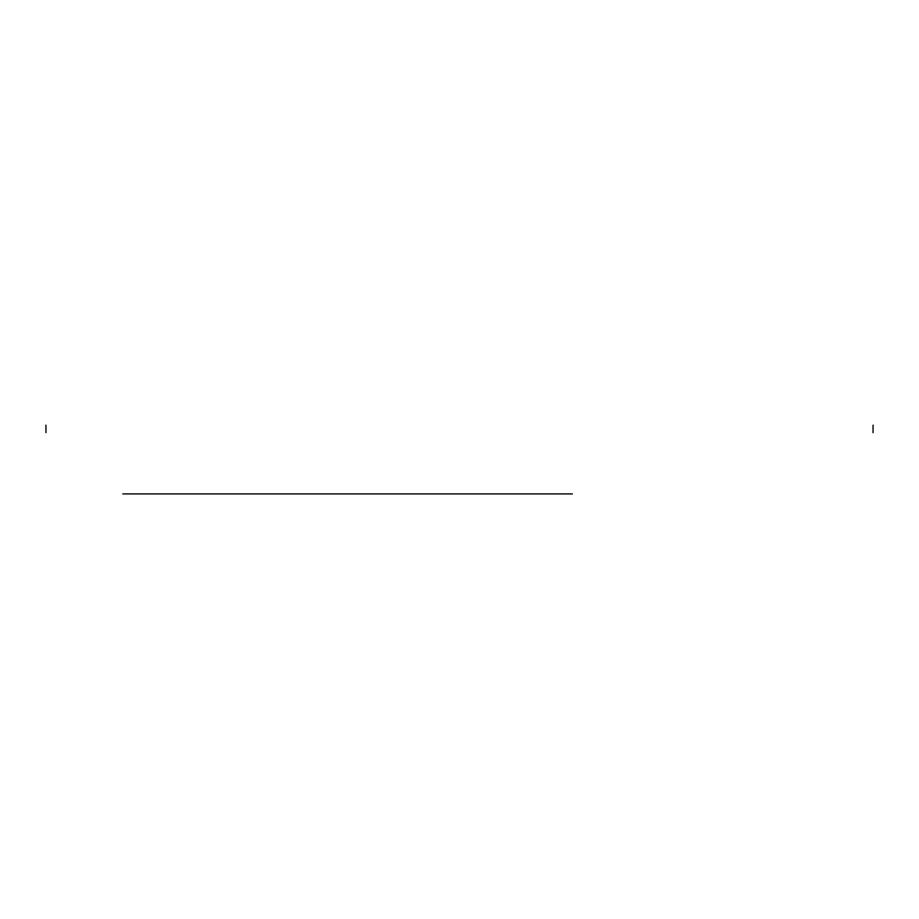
<?xml version="1.0" encoding="UTF-8"?>
<svg xmlns="http://www.w3.org/2000/svg" width="919" height="919" viewBox="0 0 919 919"><rect width="100%" height="100%" fill="white"/><g stroke="black" fill="none" stroke-linecap="round" stroke-linejoin="round"><path stroke-width="1.38" d="M122.767 493.917L572.422 493.917M873.05 425.083L873.05 432.734M45.95 425.083L45.95 432.734"/></g></svg>
